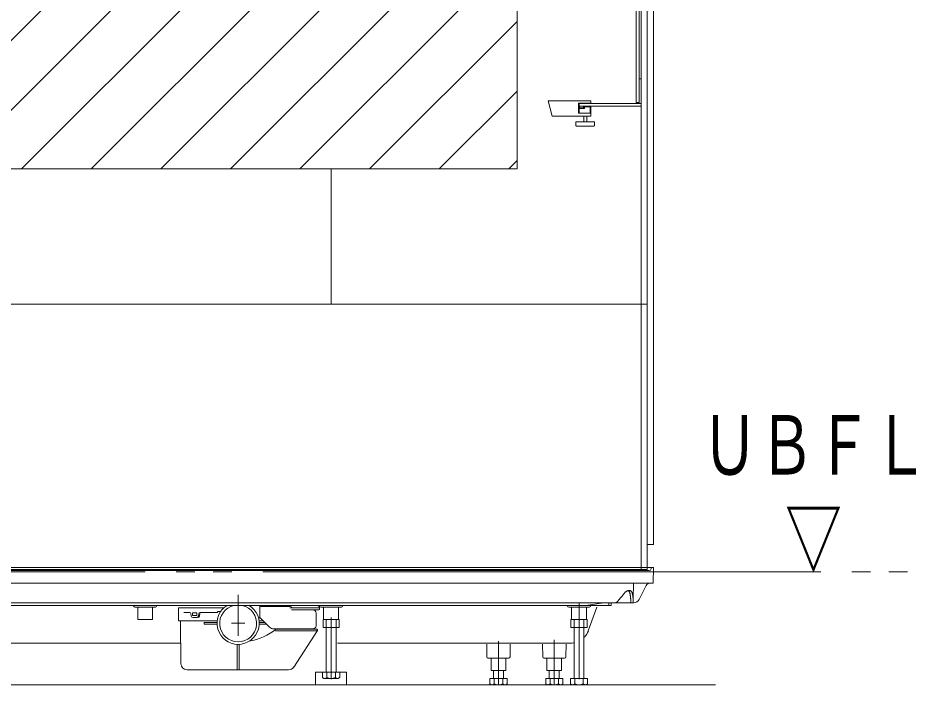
# Model space of a CAD drawing. Units: millimetres on the paper. Extents: x -305 to 305, y -152 to 152.
# Drawn here: x -211.19 to -181.69, y -48.33 to -26.82 of the extents above; entities that cross this region are included whole.
import ezdxf
from ezdxf.enums import TextEntityAlignment as Align

# ---------------------------------------------------------------- set-up
doc = ezdxf.new("R2010")
doc.units = ezdxf.units.MM
doc.linetypes.add('LONG_CHAIN', pattern=[21, 18, -1, 1, -1])
doc.linetypes.add('LONG_DOUBLE_CHAIN', pattern=[21.8, 18, -1, 0.6, -0.6, 0.6, -1])
doc.layers.add('0-0_0', color=7, linetype='Continuous', lineweight=9)
doc.layers.add('0-1_VIEW0002', color=7, linetype='Continuous', lineweight=9)
doc.styles.add('ＭＳ ゴシック', font='')
doc.styles.get('ＭＳ ゴシック').set_extended_font_data('MS Gothic')

msp = doc.modelspace()

# ---------------------------------------------------------------- linework, layer by layer
at = {"layer": '0-0_0'}
for p, q in [((-215.1, -31.211), (-195.1, -11.211)), ((-213.329, -31.686), (-195.1, -13.456)), ((-211.084, -31.686), (-195.1, -15.702)), ((-208.839, -31.686), (-195.1, -17.947)), ((-206.594, -31.686), (-195.1, -20.192)), ((-204.349, -31.686), (-195.1, -22.437)), ((-202.104, -31.686), (-195.1, -24.682)), ((-199.859, -31.686), (-195.1, -26.927)), ((-197.614, -31.686), (-195.1, -29.172)), ((-195.369, -31.686), (-195.1, -31.417))]:
    msp.add_line(p, q, dxfattribs=at)
at = {"layer": '0-1_VIEW0002'}
for p, q in [((-190.7, -43.806), (-190.7, -4.686)), ((-191.1, -44.606), (-191.1, -4.886)), ((-190.9, -44.606), (-190.9, -4.886)), ((-195.1, -31.686), (-195.1, -8.686)), ((-215.1, -31.686), (-195.1, -31.686)), ((-201.1, -36.046), (-201.1, -31.686)), ((-217.3, -36.046), (-190.9, -36.046)), ((-190.7, -43.806), (-190.9, -43.806)), ((-190.695, -44.546), (-217.505, -44.546)), ((-190.695, -44.546), (-190.703, -45.046)), ((-217.364, -44.646), (-204.1, -44.646)), ((-217.3, -44.606), (-190.9, -44.606)), ((-190.835, -44.646), (-204.1, -44.646)), ((-190.775, -44.566), (-190.775, -44.587)), ((-190.703, -45.046), (-217.496, -45.046)), ((-191.347, -45.046), (-191.356, -45.562)), ((-190.933, -45.124), (-191.159, -45.576)), ((-191.645, -45.381), (-191.636, -45.37)), ((-191.359, -45.686), (-216.841, -45.686)), ((-192.304, -45.687), (-192.896, -45.766)), ((-192.339, -45.686), (-191.359, -45.686)), ((-192.137, -45.686), (-192.136, -45.766)), ((-192.062, -45.686), (-192.064, -45.766)), ((-191.431, -45.686), (-191.949, -45.686)), ((-191.874, -45.652), (-191.795, -45.562)), ((-191.433, -45.562), (-191.431, -45.652)), ((-191.359, -45.686), (-191.431, -45.686)), ((-191.338, -45.686), (-191.359, -45.686)), ((-191.356, -45.562), (-191.358, -45.652)), ((-215.3, -45.766), (-192.064, -45.766)), ((-207.471, -45.766), (-207.47, -45.787)), ((-207.43, -45.826), (-207.1, -45.826)), ((-207.34, -46.226), (-207.34, -45.826)), ((-206.769, -45.826), (-207.1, -45.826)), ((-206.86, -46.226), (-206.86, -45.826)), ((-206.729, -45.766), (-206.729, -45.787)), ((-204.561, -45.846), (-206.02, -45.846)), ((-206.02, -45.846), (-206.02, -46.256)), ((-205.855, -45.996), (-205.662, -45.996)), ((-205.568, -46.082), (-205.568, -46.018)), ((-205.558, -46.008), (-205.438, -46.008)), ((-205.428, -46.082), (-205.428, -46.018)), ((-205.325, -45.996), (-204.77, -45.996)), ((-204.76, -45.976), (-204.76, -45.986)), ((-204.75, -45.966), (-204.664, -45.966)), ((-203.4, -45.798), (-203.4, -46.164)), ((-202.433, -45.806), (-203.39, -45.806)), ((-202.428, -45.846), (-201.49, -45.846)), ((-202.37, -45.826), (-202.388, -45.817)), ((-202.382, -45.906), (-201.49, -45.906)), ((-201.58, -46.426), (-201.58, -46.016)), ((-201.471, -45.766), (-201.47, -45.787)), ((-201.47, -45.886), (-201.47, -45.866)), ((-201.43, -45.826), (-201.1, -45.826)), ((-201.34, -46.226), (-201.34, -45.826)), ((-200.769, -45.826), (-201.1, -45.826)), ((-200.86, -46.226), (-200.86, -45.826)), ((-200.729, -45.766), (-200.729, -45.787)), ((-193.471, -45.766), (-193.47, -45.787)), ((-193.43, -45.826), (-193.1, -45.826)), ((-193.34, -46.226), (-193.34, -45.826)), ((-192.769, -45.826), (-193.1, -45.826)), ((-192.86, -46.226), (-192.86, -45.826)), ((-192.528, -45.82), (-192.8, -46.587)), ((-192.729, -45.766), (-192.729, -45.787)), ((-206.86, -46.226), (-207.34, -46.226)), ((-206.01, -46.266), (-204.775, -46.266)), ((-205.959, -46.276), (-205.947, -47.648)), ((-205.623, -46.032), (-205.613, -46.11)), ((-205.558, -46.092), (-205.438, -46.092)), ((-205.408, -46.162), (-205.553, -46.162)), ((-205.365, -46.031), (-205.377, -46.111)), ((-205.336, -46.031), (-205.348, -46.111)), ((-205.192, -46.321), (-205.192, -46.371)), ((-205.192, -46.321), (-204.779, -46.321)), ((-203.41, -46.174), (-203.442, -46.174)), ((-203.29, -46.266), (-203.424, -46.266)), ((-203.235, -46.321), (-203.42, -46.321)), ((-203.4, -46.156), (-203.088, -46.468)), ((-201.36, -46.226), (-201.36, -46.486)), ((-201.34, -46.226), (-200.86, -46.226)), ((-201.26, -46.226), (-201.26, -47.927)), ((-200.94, -46.226), (-200.94, -47.927)), ((-193.36, -46.226), (-193.36, -46.486)), ((-193.34, -46.226), (-192.86, -46.226)), ((-193.26, -46.226), (-193.26, -48.126)), ((-192.94, -46.226), (-192.94, -48.126)), ((-205.192, -46.371), (-204.779, -46.371)), ((-203.185, -46.371), (-203.42, -46.371)), ((-202.26, -46.526), (-202.947, -46.526)), ((-202.308, -46.526), (-202.947, -46.526)), ((-201.56, -46.586), (-202.892, -46.586)), ((-201.56, -46.536), (-202.853, -46.536)), ((-201.543, -46.577), (-202.306, -47.759)), ((-201.68, -46.526), (-202.251, -46.526)), ((-201.54, -46.556), (-201.54, -46.566)), ((-201.36, -46.486), (-200.84, -46.486)), ((-193.36, -46.486), (-192.84, -46.486)), ((-214.834, -46.986), (-205.953, -46.986)), ((-204.13, -47.026), (-204.13, -47.846)), ((-204.07, -47.026), (-204.07, -47.846)), ((-193.365, -46.986), (-200.898, -46.986)), ((-196.072, -47.427), (-196.079, -47.019)), ((-195.32, -47.019), (-195.327, -47.427)), ((-194.279, -47.019), (-194.272, -47.427)), ((-193.527, -47.427), (-193.52, -47.019)), ((-195.367, -47.466), (-196.039, -47.466)), ((-195.94, -47.866), (-195.94, -47.466)), ((-195.46, -47.866), (-195.46, -47.466)), ((-193.567, -47.466), (-194.232, -47.466)), ((-194.14, -47.866), (-194.14, -47.466)), ((-193.66, -47.866), (-193.66, -47.466)), ((-202.47, -47.846), (-205.747, -47.846)), ((-201.6, -47.927), (-201.6, -48.327)), ((-201.377, -47.927), (-200.822, -47.927)), ((-201.377, -47.927), (-201.377, -48.099)), ((-201.238, -47.927), (-201.238, -48.099)), ((-200.961, -47.927), (-200.961, -48.099)), ((-200.822, -47.927), (-200.822, -48.099)), ((-195.94, -47.866), (-195.46, -47.866)), ((-195.858, -47.866), (-195.858, -48.126)), ((-195.538, -47.866), (-195.538, -48.126)), ((-194.14, -47.866), (-193.66, -47.866)), ((-194.058, -47.866), (-194.058, -48.126)), ((-193.738, -47.866), (-193.738, -48.126)), ((-188.699, -48.326), (-222, -48.326)), ((-201.33, -48.127), (-201.377, -48.099)), ((-201.33, -48.127), (-200.87, -48.127)), ((-200.823, -48.099), (-200.87, -48.127)), ((-195.975, -48.126), (-195.975, -48.299)), ((-195.975, -48.126), (-195.42, -48.126)), ((-195.928, -48.326), (-195.975, -48.299)), ((-195.93, -48.326), (-195.47, -48.326)), ((-195.836, -48.126), (-195.836, -48.299)), ((-195.559, -48.126), (-195.559, -48.299)), ((-195.421, -48.299), (-195.468, -48.326)), ((-195.42, -48.126), (-195.42, -48.299)), ((-194.175, -48.126), (-193.62, -48.126)), ((-194.175, -48.126), (-194.175, -48.299)), ((-194.128, -48.326), (-194.175, -48.299)), ((-194.13, -48.326), (-193.67, -48.326)), ((-194.036, -48.126), (-194.036, -48.299)), ((-193.759, -48.126), (-193.759, -48.299)), ((-193.621, -48.299), (-193.668, -48.326)), ((-193.62, -48.126), (-193.62, -48.299)), ((-193.377, -48.126), (-193.377, -48.299)), ((-193.377, -48.126), (-192.823, -48.126)), ((-193.33, -48.326), (-193.377, -48.299)), ((-193.332, -48.326), (-192.872, -48.326)), ((-193.238, -48.126), (-193.238, -48.299)), ((-192.961, -48.126), (-192.961, -48.299)), ((-192.823, -48.299), (-192.87, -48.326)), ((-192.823, -48.126), (-192.823, -48.299))]:
    msp.add_line(p, q, dxfattribs=at)
at = {"layer": '0-1_VIEW0002', "color": 6}
for p, q in [((-191.16, -28.776), (-191.1, -28.776)), ((-191.16, -29.576), (-191.16, -28.776)), ((-191.1, -29.656), (-191.1, -28.776)), ((-193.1, -29.596), (-193.1, -29.636)), ((-193.08, -29.576), (-191.1, -29.576)), ((-193.08, -29.656), (-191.1, -29.656)), ((-193.08, -29.656), (-193.08, -29.716)), ((-192.96, -29.716), (-193.08, -29.716)), ((-192.96, -29.656), (-192.96, -29.716))]:
    msp.add_line(p, q, dxfattribs=at)
at = {"layer": '0-1_VIEW0002', "color": 2}
for p, q in [((-192.72, -29.486), (-194.091, -29.486)), ((-193.965, -29.986), (-194.091, -29.486)), ((-192.72, -29.486), (-194.091, -29.486)), ((-193.965, -29.986), (-194.091, -29.486)), ((-192.72, -29.486), (-192.72, -29.566)), ((-192.72, -29.566), (-193.12, -29.566)), ((-193.12, -29.846), (-193.12, -29.566)), ((-193.12, -29.846), (-193.12, -29.566)), ((-192.72, -29.566), (-193.12, -29.566)), ((-192.72, -29.576), (-193.11, -29.576)), ((-193.11, -29.576), (-193.11, -29.846)), ((-193.1, -29.736), (-193.1, -29.886)), ((-193.1, -29.736), (-192.92, -29.736)), ((-193.1, -29.736), (-192.92, -29.736)), ((-193.1, -29.736), (-193.1, -29.886)), ((-192.93, -29.676), (-192.74, -29.676)), ((-192.93, -29.716), (-192.93, -29.676)), ((-192.93, -29.716), (-192.93, -29.676)), ((-192.93, -29.676), (-192.74, -29.676)), ((-192.92, -29.716), (-192.93, -29.716)), ((-192.92, -29.716), (-192.93, -29.716)), ((-192.92, -29.686), (-192.92, -29.736)), ((-192.92, -29.686), (-192.74, -29.686)), ((-192.92, -29.716), (-192.92, -29.686)), ((-192.74, -29.686), (-192.92, -29.686)), ((-192.92, -29.686), (-192.92, -29.736)), ((-192.92, -29.686), (-192.74, -29.686)), ((-192.92, -29.716), (-192.92, -29.686)), ((-192.74, -29.686), (-192.92, -29.686)), ((-192.74, -29.686), (-192.74, -29.676)), ((-192.74, -29.686), (-192.74, -29.676)), ((-192.74, -29.886), (-192.74, -29.686)), ((-192.74, -29.886), (-192.74, -29.686)), ((-192.72, -29.566), (-192.72, -29.576)), ((-192.72, -29.566), (-192.72, -29.576)), ((-193.965, -29.986), (-192.72, -29.986)), ((-193.965, -29.986), (-192.72, -29.986)), ((-193.11, -29.846), (-193.12, -29.846)), ((-193.11, -29.846), (-193.12, -29.846)), ((-192.74, -29.886), (-193.1, -29.886)), ((-192.74, -29.886), (-193.1, -29.886)), ((-192.95, -30.161), (-192.95, -29.986)), ((-192.85, -30.161), (-192.85, -29.986)), ((-192.72, -29.886), (-192.72, -29.986)), ((-193.2, -30.281), (-193.2, -30.181)), ((-193.18, -30.161), (-192.62, -30.161)), ((-193.18, -30.301), (-192.62, -30.301)), ((-192.6, -30.281), (-192.6, -30.181))]:
    msp.add_line(p, q, dxfattribs=at)
at = {"layer": '0-1_VIEW0002', "linetype": 'LONG_DOUBLE_CHAIN'}
msp.add_line((-225.1, -44.686), (-181.688, -44.686), dxfattribs=at)
at = {"layer": '0-1_VIEW0002', "linetype": 'LONG_CHAIN'}
for p, q in [((-204.1, -45.423), (-204.1, -46.747)), ((-193.1, -48.149), (-193.1, -45.697)), ((-204.1, -46.128), (-204.1, -46.565)), ((-201.1, -48.149), (-201.1, -46.155)), ((-204.318, -46.346), (-203.881, -46.346)), ((-193.898, -46.883), (-193.898, -48.326)), ((-195.698, -46.917), (-195.698, -48.326))]:
    msp.add_line(p, q, dxfattribs=at)
at = {"layer": '0-1_VIEW0002', "color": 6}
msp.add_lwpolyline([(-191.26, -24.686), (-191.26, -29.546), (-191.16, -29.546), (-191.16, -24.686)], close=True, dxfattribs=at)
at = {"layer": '0-1_VIEW0002', "color": 2}
for points in [[(-192.72, -29.486), (-192.72, -29.566), (-193.12, -29.566), (-193.12, -29.886), (-192.72, -29.886), (-192.72, -29.986)], [(-192.72, -29.566), (-193.12, -29.566), (-193.12, -29.886), (-192.72, -29.886)], [(-192.72, -29.576), (-193.11, -29.576), (-193.11, -29.846)]]:
    msp.add_lwpolyline(points, dxfattribs=at)
msp.add_lwpolyline([(-192.718, -29.686), (-192.718, -29.886), (-192.741, -29.886), (-192.741, -29.686)], close=True, dxfattribs=at)
at = {"layer": '0-1_VIEW0002'}
msp.add_lwpolyline([(-192.718, -29.686), (-192.718, -29.886), (-192.741, -29.886), (-192.741, -29.686)], close=True, dxfattribs=at)
for points in [[(-191.645, -45.381), (-191.652, -45.39), (-191.659, -45.4), (-191.666, -45.409), (-191.673, -45.419), (-191.68, -45.428), (-191.687, -45.437), (-191.694, -45.447), (-191.702, -45.456), (-191.709, -45.465), (-191.717, -45.475), (-191.724, -45.484), (-191.732, -45.492), (-191.739, -45.501), (-191.747, -45.51), (-191.755, -45.519), (-191.763, -45.528), (-191.771, -45.536), (-191.779, -45.545), (-191.787, -45.554), (-191.795, -45.562)], [(-191.471, -45.287), (-191.473, -45.287), (-191.478, -45.286), (-191.483, -45.286), (-191.489, -45.287), (-191.494, -45.287), (-191.499, -45.288), (-191.505, -45.289), (-191.51, -45.29), (-191.516, -45.291), (-191.522, -45.292), (-191.527, -45.294), (-191.533, -45.296), (-191.539, -45.298), (-191.544, -45.3), (-191.55, -45.303), (-191.555, -45.305), (-191.561, -45.308), (-191.567, -45.311), (-191.572, -45.315), (-191.578, -45.318), (-191.583, -45.322), (-191.589, -45.326), (-191.595, -45.33), (-191.6, -45.334), (-191.606, -45.339), (-191.611, -45.343), (-191.617, -45.348), (-191.622, -45.353), (-191.627, -45.359), (-191.632, -45.364), (-191.636, -45.37)], [(-191.457, -45.381), (-191.458, -45.377), (-191.459, -45.374), (-191.46, -45.37), (-191.461, -45.367), (-191.462, -45.363), (-191.463, -45.36), (-191.464, -45.357), (-191.465, -45.353), (-191.466, -45.35), (-191.468, -45.347), (-191.469, -45.343), (-191.471, -45.339), (-191.473, -45.335), (-191.474, -45.331), (-191.476, -45.328), (-191.478, -45.324), (-191.481, -45.321), (-191.483, -45.318), (-191.485, -45.315), (-191.488, -45.312), (-191.49, -45.309), (-191.493, -45.307), (-191.495, -45.305), (-191.498, -45.303), (-191.5, -45.301), (-191.503, -45.299), (-191.506, -45.297), (-191.508, -45.296), (-191.511, -45.294), (-191.514, -45.292)], [(-191.38, -45.381), (-191.381, -45.376), (-191.382, -45.372), (-191.384, -45.367), (-191.385, -45.363), (-191.387, -45.358), (-191.388, -45.354), (-191.39, -45.35), (-191.392, -45.346), (-191.394, -45.342), (-191.395, -45.338), (-191.398, -45.333), (-191.4, -45.329), (-191.403, -45.325), (-191.406, -45.321), (-191.409, -45.317), (-191.412, -45.314), (-191.416, -45.311), (-191.419, -45.308), (-191.423, -45.305), (-191.427, -45.302), (-191.429, -45.301), (-191.431, -45.3), (-191.433, -45.298), (-191.435, -45.297), (-191.437, -45.296), (-191.439, -45.295), (-191.442, -45.294), (-191.444, -45.293), (-191.446, -45.292), (-191.448, -45.291), (-191.451, -45.291), (-191.453, -45.29), (-191.455, -45.289), (-191.458, -45.289), (-191.46, -45.288), (-191.463, -45.288), (-191.465, -45.287), (-191.468, -45.287), (-191.471, -45.287)], [(-191.433, -45.562), (-191.433, -45.554), (-191.434, -45.545), (-191.434, -45.536), (-191.435, -45.527), (-191.436, -45.518), (-191.436, -45.509), (-191.437, -45.5), (-191.438, -45.491), (-191.439, -45.482), (-191.44, -45.473), (-191.442, -45.464), (-191.443, -45.455), (-191.445, -45.446), (-191.446, -45.436), (-191.448, -45.427), (-191.45, -45.418), (-191.452, -45.409), (-191.453, -45.399), (-191.455, -45.39), (-191.457, -45.381)], [(-191.356, -45.562), (-191.357, -45.554), (-191.357, -45.545), (-191.357, -45.536), (-191.358, -45.527), (-191.358, -45.518), (-191.359, -45.509), (-191.359, -45.5), (-191.36, -45.491), (-191.361, -45.482), (-191.362, -45.473), (-191.363, -45.464), (-191.365, -45.455), (-191.366, -45.446), (-191.368, -45.437), (-191.37, -45.427), (-191.372, -45.418), (-191.374, -45.409), (-191.376, -45.399), (-191.378, -45.39), (-191.38, -45.381)], [(-191.431, -45.652), (-191.431, -45.667), (-191.431, -45.678), (-191.431, -45.684), (-191.431, -45.686)], [(-191.359, -45.686), (-191.359, -45.684), (-191.358, -45.678), (-191.358, -45.667), (-191.358, -45.652)], [(-201.36, -46.226), (-200.84, -46.226), (-200.84, -46.486)], [(-193.36, -46.226), (-192.84, -46.226), (-192.84, -46.486)], [(-201.6, -47.927), (-200.6, -47.927), (-200.6, -48.327)]]:
    msp.add_lwpolyline(points, dxfattribs=at)
at = {"layer": '0-1_VIEW0002', "color": 6}
for centre, start, end in [((-193.08, -29.596), 90, 180), ((-193.08, -29.636), 180, 270)]:
    msp.add_arc(centre, 0.02, start, end, dxfattribs=at)
at = {"layer": '0-1_VIEW0002', "color": 2}
for centre, start, end in [((-193.18, -30.181), 90, 180), ((-193.18, -30.281), 180, 270), ((-192.62, -30.181), 0, 90), ((-192.62, -30.281), 270, 0)]:
    msp.add_arc(centre, 0.02, start, end, dxfattribs=at)
at = {"layer": '0-1_VIEW0002'}
for centre, radius, start, end in [((-190.755, -44.566), 0.02, 90, 179), ((-190.835, -44.586), 0.06, 270, 359), ((-190.808, -45.186), 0.14, 90, 153.4349), ((-191.949, -45.586), 0.1, 270, 318.6537), ((-191.338, -45.486), 0.2, 270, 333.435), ((-207.43, -45.786), 0.04, 180.9999, 270), ((-206.769, -45.786), 0.04, 270, 359), ((-205.662, -46.036), 0.04, 7.0202, 90), ((-205.558, -46.018), 0.01, 90, 180), ((-205.438, -46.018), 0.01, 0, 90), ((-205.325, -46.036), 0.04, 90, 171.615), ((-205.297, -46.036), 0.04, 90, 171.6016), ((-204.1, -46.346), 0.68, 121.467, 58.533), ((-204.77, -45.986), 0.01, 270, 0), ((-204.75, -45.976), 0.01, 90, 180), ((-204.1, -46.346), 0.595, 102.9765, 77.0235), ((-203.366, -45.904), 0.1, 103.6441, 109.6267), ((-202.433, -45.906), 0.1, 63.4568, 90), ((-201.694, -45.816), 0.1, 244.1581, 270), ((-201.68, -46.016), 0.1, 0, 90), ((-201.57, -45.866), 0.1, 1, 90), ((-201.49, -45.866), 0.02, 0, 90), ((-201.49, -45.886), 0.02, 270, 0), ((-201.43, -45.786), 0.04, 181, 270), ((-200.769, -45.786), 0.04, 270, 359.0001), ((-193.43, -45.786), 0.04, 181, 270), ((-192.769, -45.786), 0.04, 270, 359), ((-206.01, -46.256), 0.01, 180, 270), ((-205.969, -46.276), 0.01, 0.5, 90), ((-205.553, -46.102), 0.06, 187.0203, 270), ((-205.558, -46.082), 0.01, 180, 270), ((-205.438, -46.082), 0.01, 270, 0), ((-205.436, -46.102), 0.06, 270, 351.615), ((-205.408, -46.102), 0.06, 270, 351.6016), ((-203.41, -46.164), 0.01, 270, 0), ((-204.1, -44.962), 1.994, 280.3777, 308.338), ((-202.947, -46.326), 0.2, 225, 270), ((-201.68, -46.426), 0.1, 270, 0), ((-201.56, -46.556), 0.02, 0, 90), ((-201.56, -46.566), 0.02, 270, 0), ((-193.365, -46.386), 0.6, 316.8132, 340.4975), ((-203.798, -46.779), 0.002, 180, 304.8877), ((-193.365, -46.386), 0.6, 270, 278.7486), ((-196.032, -47.426), 0.04, 181, 270), ((-195.367, -47.426), 0.04, 270, 359), ((-194.232, -47.426), 0.04, 181, 270), ((-193.567, -47.426), 0.04, 270, 359), ((-205.747, -47.646), 0.2, 180.5, 270), ((-202.471, -47.646), 0.2, 270, 327.1469), ((-201.333, -47.947), 0.18, 271.2052, 301.9385), ((-201.1, -47.76), 0.366, 247.7812, 292.2178), ((-200.866, -47.947), 0.18, 238.0615, 268.7948), ((-195.931, -48.146), 0.18, 271.2052, 301.9385), ((-195.698, -47.96), 0.366, 247.7812, 292.2178), ((-195.464, -48.146), 0.18, 238.0615, 268.7948), ((-194.131, -48.146), 0.18, 271.2052, 301.9385), ((-193.898, -47.96), 0.366, 247.7812, 292.2178), ((-193.664, -48.146), 0.18, 238.0615, 268.7948), ((-193.333, -48.146), 0.18, 271.2052, 301.9385), ((-193.1, -47.96), 0.366, 247.7812, 292.2178), ((-192.866, -48.146), 0.18, 238.0615, 268.7948)]:
    msp.add_arc(centre, radius, start, end, dxfattribs=at)

# ---------------------------------------------------------------- texts
at = {"layer": '0-1_VIEW0002', "style": 'ＭＳ ゴシック', "width": 0.7}
for s, p in [('ＵＢＦＬ', (-189.153, -42.124)), ('▽', (-186.453, -45.121))]:
    msp.add_text(s, height=1.921, dxfattribs=at).set_placement(p, align=Align.BOTTOM_LEFT)

doc.saveas('drawing.dxf')
